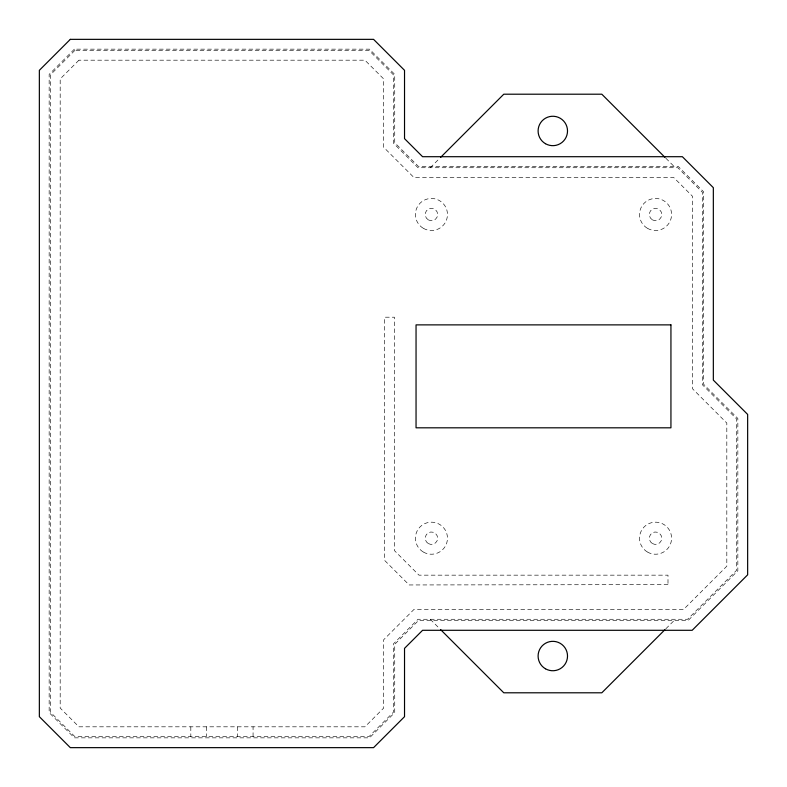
<?xml version="1.0" encoding="UTF-8"?>
<svg xmlns="http://www.w3.org/2000/svg" width="787" height="787" viewBox="0 0 787 787"><rect width="100%" height="100%" fill="white"/><g stroke="black" fill="none" stroke-linecap="round" stroke-linejoin="round"><path stroke-width="0.59" stroke-dasharray="3.94 2.95" d="M253.07 736.622L253.07 726.814M430.263 167.729L439.776 158.207M665.832 628.793L675.354 619.271M665.832 158.207L675.354 167.729M430.263 619.271L439.776 628.793M237.507 726.814L237.507 736.622M206.381 726.814L206.381 736.622M190.818 726.814L190.818 736.622M74.381 49.158L49.158 74.381L49.158 712.619L74.381 737.842L369.497 737.842L394.73 712.619L394.73 644.287L418.517 620.5L688.113 620.5L737.842 570.762L737.842 418.477L703.539 384.174L703.539 191.723L678.305 166.5L418.517 166.5L394.73 142.713L394.73 74.381L369.497 49.158L74.381 49.158M74.883 50.378L50.378 74.883L50.378 712.117L74.883 736.622L368.995 736.622L393.5 712.117L393.5 643.786L418.005 619.271L687.602 619.271L736.622 570.26L736.622 418.989L702.309 384.676L702.309 192.235L677.804 167.729L418.005 167.729L393.5 143.214L393.5 74.883L368.995 50.378L74.883 50.378M78.946 60.186L60.186 78.946L60.186 708.054L78.946 726.814L364.932 726.814L383.692 708.054L383.692 639.723L413.952 609.472L683.539 609.472L726.814 566.197L726.814 423.052L692.501 388.739L692.501 196.297L673.741 177.528L413.952 177.528L383.692 147.277L383.692 78.946L364.932 60.186L78.946 60.186M667.996 584.613L409.181 584.957L384.676 560.452L384.676 317.2L394.484 317.2L394.484 550.654L418.989 575.159L667.996 575.159L667.996 584.613M428.325 543.591A6.227 6.227 0 0 0 437.661 538.2A6.227 6.227 0 0 0 428.325 532.809A6.227 6.227 0 0 0 428.325 543.591M652.433 543.591A6.227 6.227 0 0 0 661.769 538.2A6.227 6.227 0 0 0 652.433 532.809A6.227 6.227 0 0 0 652.433 543.591M428.325 219.878A6.227 6.227 0 0 0 437.661 214.487A6.227 6.227 0 0 0 428.325 209.096A6.227 6.227 0 0 0 428.325 219.878M652.433 219.878A6.227 6.227 0 0 0 661.769 214.487A6.227 6.227 0 0 0 652.433 209.096A6.227 6.227 0 0 0 652.433 219.878M423.426 552.081A16.025 16.025 0 0 0 447.469 538.2A16.025 16.025 0 0 0 423.426 524.319A16.025 16.025 0 0 0 423.426 552.081M647.534 552.081A16.025 16.025 0 0 0 671.577 538.2A16.025 16.025 0 0 0 647.534 524.319A16.025 16.025 0 0 0 647.534 552.081M647.534 228.368A16.025 16.025 0 0 0 671.577 214.487A16.025 16.025 0 0 0 647.534 200.606A16.025 16.025 0 0 0 647.534 228.368M423.426 228.368A16.025 16.025 0 0 0 447.469 214.487A16.025 16.025 0 0 0 423.426 200.606A16.025 16.025 0 0 0 423.426 228.368"/><path stroke-width="1.18" d="M440.641 157.351L503.788 94.204L601.819 94.204L664.966 157.351M664.966 629.649L601.819 692.796L503.788 692.796L440.641 629.649M70.318 39.35L39.35 70.318L39.35 716.682L70.318 747.65L373.559 747.65L404.528 716.682L404.528 648.35L422.58 630.298L692.176 630.298L747.65 574.825L747.65 414.424L713.337 380.111L713.337 187.67L682.368 156.702L422.58 156.702L404.528 138.65L404.528 70.318L373.559 39.35L70.318 39.35M670.937 324.874L416.048 324.874L416.048 427.813L670.937 427.813L670.937 324.874M545.45 143.696A14.707 14.707 0 0 0 567.516 130.967A14.707 14.707 0 0 0 545.45 118.227A14.707 14.707 0 0 0 545.45 143.696M545.45 668.773A14.707 14.707 0 0 0 567.516 656.033A14.707 14.707 0 0 0 545.45 643.304A14.707 14.707 0 0 0 545.45 668.773"/></g></svg>
